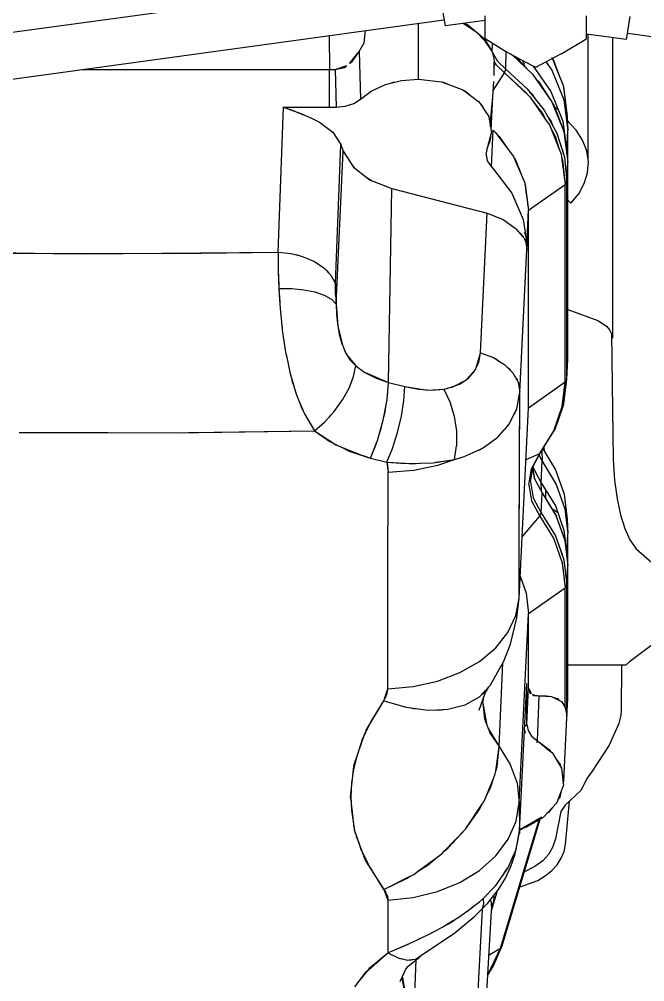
# Model space of a CAD drawing. Header units: millimetres. Extents: x 1084702 to 1166801, y 36632 to 124519.
# Drawn here: x 1102721.3 to 1102826.2, y 45052.3 to 45213.8 of the extents above; entities that cross this region are included whole.
import ezdxf

# ---------------------------------------------------------------- set-up
doc = ezdxf.new("R2010")
doc.units = ezdxf.units.MM
doc.header["$LTSCALE"] = 250
doc.layers.get('0').update_dxf_attribs({"color": 255})
doc.layers.add('%posline', color=240, linetype='Continuous')
doc.layers.add('%symbol', color=1, linetype='Continuous')
doc.styles.add('ROMANS', font='ROMANS.shx', dxfattribs={"height": 100})
doc.dimstyles.new('dott', dxfattribs={"dimscale": 100, "dimtxt": 150, "dimasz": 0.01, "dimexe": 0.5, "dimexo": 1, "dimgap": 1, "dimtad": 1, "dimdsep": 46, "dimtxsty": 'ROMANS', "dimcen": 1.5, "dimclrd": 1, "dimclre": 1, "dimclrt": 2, "dimazin": 2, "dimtfac": 1, "dimtmove": 2, "dimatfit": 3, "dimldrblk": 'DOT', "dimfxl": 1, "dimtvp": 100, "dimtolj": 1, "dimarcsym": 0})

# ---------------------------------------------------------------- blocks, each defined once
blk = doc.blocks.new('_Dot')
at = {"color": 0, "linetype": 'ByBlock', "lineweight": -2}
blk.add_line((-0.5, 0), (-1, 0), dxfattribs=at)
at = {"color": 0, "linetype": 'ByBlock', "const_width": 0.5}
blk.add_lwpolyline([(-0.25, 0, 1), (0.25, 0, 1)], format="xyb", close=True, dxfattribs=at)
blk = doc.blocks.new('GENERATOR-BORDE')
for p, q in [((-2042, 498.03), (-2040.93, 479.13)), ((-2053.86, 494.59), (-2053.56, 487.37)), ((-2053.86, 494.59), (-2053.56, 487.37)), ((-2043.29, 495.26), (-2042.44, 478.87)), ((-2043.29, 495.26), (-2042.44, 478.87)), ((-2063.85, 491.93), (-2061.94, 489.4)), ((-2056.26, 491.02), (-2055.38, 489.07)), ((-2055.93, 490.72), (-2055.65, 492.17)), ((-2055.88, 490.33), (-2055.52, 492.42)), ((-2063.1, 490.94), (-2061.67, 489.16)), ((-2055.93, 490.72), (-2055.85, 490.11)), ((-2041.54, 489.92), (-2039.42, 485.44)), ((-2041.5, 489.84), (-2041.33, 489.64)), ((-2041.37, 489.56), (-2040.91, 488.91)), ((-2041.35, 489.52), (-2041.1, 489.17)), ((-2041.33, 489.64), (-2041.13, 489.22)), ((-2061.94, 489.4), (-2058.3, 486.2)), ((-2061.59, 489.07), (-2061.24, 488.63)), ((-2061.24, 488.63), (-2058.3, 486.2)), ((-2055.38, 489.07), (-2054.88, 488.46)), ((-2055.03, 488.58), (-2054.88, 488.46)), ((-2054.88, 488.46), (-2053.03, 486.93)), ((-2041.1, 489.17), (-2040.21, 487.28)), ((-2041.1, 489.17), (-2040.89, 488.87)), ((-2040.91, 488.91), (-2040.64, 488.51)), ((-2040.91, 488.91), (-2039.42, 485.44)), ((-2040.64, 488.51), (-2039.13, 485)), ((-2058.31, 483.12), (-2058.3, 486.2)), ((-2058.3, 486.2), (-2056.61, 487.06)), ((-2058.3, 486.2), (-2054.92, 484.77)), ((-2058.3, 486.2), (-2054.66, 484.64)), ((-2056.61, 487.06), (-2056.44, 487.1)), ((-2056.44, 487.1), (-2055.89, 487.23)), ((-2056.44, 487.1), (-2056.29, 487.17)), ((-2056.29, 487.17), (-2055.88, 487.23)), ((-2056.21, 487.18), (-2056.21, 487.15)), ((-2055.88, 487.23), (-2055.05, 487.42)), ((-2055.05, 487.42), (-2054.74, 487.39)), ((-2054.74, 487.39), (-2054.48, 487.42)), ((-2054.74, 487.39), (-2054.19, 487.33)), ((-2054.48, 487.42), (-2054.19, 487.33)), ((-2054.19, 487.33), (-2053.7, 487.27)), ((-2053.7, 487.27), (-2053.32, 487.03)), ((-2053.32, 487.03), (-2052.89, 486.76)), ((-2053.32, 487.03), (-2053.03, 486.93)), ((-2053.03, 486.93), (-2052.89, 486.76)), ((-2052.89, 486.76), (-2052.65, 486.61)), ((-2041.35, 486.54), (-2039.42, 485.44)), ((-2041.35, 486.54), (-2039.42, 485.44)), ((-2055.99, 485.22), (-2055.97, 485.2)), ((-2055.67, 485.08), (-2055.67, 485.07)), ((-2054.92, 484.77), (-2054.44, 484.54)), ((-2039.42, 485.44), (-2039.13, 485)), ((-2039.42, 485.44), (-2039.13, 485)), ((-2039.42, 485.44), (-2032.93, 463.87)), ((-2039.42, 485.44), (-2032.93, 463.87)), ((-2039.13, 485), (-2032.75, 463.76)), ((-2039.13, 485), (-2032.75, 463.76)), ((-2058.32, 482.45), (-2058.31, 483.12)), ((-2054.45, 484.55), (-2054.05, 484.38)), ((-2054.05, 484.38), (-2053.14, 483.93)), ((-2053.15, 483.93), (-2051.48, 483.14)), ((-2052.91, 483.81), (-2050.83, 482.78)), ((-2051.48, 483.14), (-2050.64, 482.68)), ((-2058.33, 477.36), (-2058.31, 482.46)), ((-2050.66, 482.7), (-2049.98, 482.36)), ((-2049.98, 482.36), (-2049.23, 481.91)), ((-2049.23, 481.91), (-2048.15, 481.31)), ((-2049.12, 481.84), (-2047.28, 480.74)), ((-2048.71, 481.62), (-2048.63, 481.55)), ((-2048.55, 481.53), (-2048.45, 481.44)), ((-2048.15, 481.31), (-2047.05, 480.59)), ((-2047.07, 480.61), (-2046.23, 480.11)), ((-2046.23, 480.11), (-2045.73, 479.73)), ((-2045.74, 479.73), (-2045.06, 479.28)), ((-2045.64, 479.66), (-2043.92, 478.36)), ((-2045.2, 479.33), (-2045.16, 479.35)), ((-2045.2, 479.33), (-2045.16, 479.35)), ((-2045.06, 479.28), (-2043.74, 478.22)), ((-2043.76, 478.24), (-2042.94, 477.62)), ((-2042.49, 478.93), (-2042.26, 478.14)), ((-2042.49, 478.93), (-2042.26, 478.14)), ((-2042.35, 477.09), (-2042.26, 478.14)), ((-2042.35, 477.09), (-2042.26, 478.14)), ((-2041, 477.69), (-2040.93, 479.13)), ((-2040.95, 477.88), (-2040.85, 478.7)), ((-2040.93, 479.13), (-2040.92, 479.04)), ((-2040.93, 479.13), (-2040.92, 479.04)), ((-2040.93, 479.13), (-2040.85, 478.7)), ((-2040.93, 479.08), (-2040.91, 479.01)), ((-2040.93, 479.06), (-2040.9, 478.95)), ((-2040.92, 479.04), (-2040.9, 478.96)), ((-2040.92, 479.04), (-2040.81, 478.49)), ((-2040.92, 479.04), (-2040.9, 478.96)), ((-2040.9, 478.96), (-2040.72, 478.29)), ((-2040.85, 478.67), (-2040.85, 478.67)), ((-2040.83, 478.72), (-2040, 475.95)), ((-2040.83, 478.72), (-2040, 475.95)), ((-2040.72, 478.29), (-2040.5, 477.14)), ((-2059, 475.56), (-2058.33, 477.36)), ((-2058.63, 476.13), (-2058.4, 476.73)), ((-2058.4, 476.73), (-2058.33, 477.36)), ((-2058.33, 477.36), (-2054.07, 476.93)), ((-2058.33, 477.36), (-2054.07, 476.93)), ((-2054.07, 476.93), (-2050, 475.93)), ((-2054.07, 476.93), (-2050, 475.93)), ((-2042.94, 477.62), (-2042.35, 477.09)), ((-2042.35, 477.09), (-2040.27, 474.94)), ((-2042.35, 477.09), (-2040.29, 474.97)), ((-2041.11, 477.42), (-2041, 477.69)), ((-2041, 477.74), (-2040.95, 477.88)), ((-2040.5, 477.14), (-2040.46, 476.62)), ((-2061.94, 470.95), (-2059, 475.56)), ((-2059, 475.56), (-2058.63, 476.13)), ((-2059, 475.56), (-2054.46, 473.28)), ((-2059, 475.56), (-2055.19, 473.75)), ((-2050, 475.93), (-2046.25, 474.39)), ((-2050, 475.93), (-2046.25, 474.39)), ((-2040.29, 474.97), (-2040.26, 474.93)), ((-2040.26, 474.93), (-2040.21, 474.88)), ((-2040.21, 474.88), (-2038.98, 473.12)), ((-2059.73, 474.42), (-2059.72, 474.42)), ((-2055.66, 473.97), (-2055.65, 473.88)), ((-2055.19, 473.75), (-2054.46, 473.28)), ((-2055.11, 473.7), (-2055.1, 473.6)), ((-2054.46, 473.28), (-2053.95, 473.03)), ((-2046.25, 474.39), (-2042.95, 472.36)), ((-2046.25, 474.39), (-2042.95, 472.36)), ((-2053.95, 473.03), (-2053.17, 472.45)), ((-2053.17, 472.45), (-2050.06, 470.16)), ((-2053.17, 472.45), (-2051.55, 471.41)), ((-2042.95, 472.36), (-2040.22, 469.91)), ((-2042.95, 472.36), (-2040.22, 469.91)), ((-2039.04, 473.2), (-2038.18, 471.99)), ((-2038.8, 472.86), (-2038.17, 471.96)), ((-2038.18, 471.99), (-2038.17, 471.95)), ((-2038.17, 471.96), (-2038.14, 471.92)), ((-2038.14, 471.92), (-2037.23, 469.81)), ((-2062.37, 469.93), (-2062.07, 470.74)), ((-2062.07, 470.74), (-2061.97, 470.9)), ((-2051.55, 471.41), (-2050.06, 470.16)), ((-2050.06, 470.16), (-2049.28, 469.58)), ((-2063.83, 465.88), (-2062.44, 469.74)), ((-2049.28, 469.58), (-2048.88, 469.16)), ((-2048.88, 469.16), (-2045.29, 465.44)), ((-2048.88, 469.16), (-2048.21, 468.6)), ((-2048.21, 468.6), (-2045.29, 465.44)), ((-2040.22, 469.91), (-2038.15, 467.13)), ((-2040.22, 469.91), (-2038.15, 467.13)), ((-2037.27, 469.9), (-2036.82, 468.87)), ((-2037.16, 469.65), (-2036.82, 468.86)), ((-2036.82, 468.87), (-2036.82, 468.85)), ((-2036.82, 468.86), (-2036.81, 468.84)), ((-2036.81, 468.84), (-2036.26, 465.74)), ((-2063.61, 466.83), (-2063.5, 466.8)), ((-2063.6, 466.85), (-2063.49, 466.82)), ((-2047.19, 467.5), (-2047.19, 467.41)), ((-2038.15, 467.13), (-2036.82, 464.12)), ((-2038.15, 467.13), (-2036.82, 464.12)), ((-2036.47, 467.19), (-2036.26, 465.74)), ((-2028.53, 468.04), (-2027.85, 460.74)), ((-2064.54, 460.52), (-2063.99, 465.24)), ((-2063.98, 465.28), (-2063.95, 465.56)), ((-2063.95, 465.56), (-2063.84, 465.86)), ((-2045.29, 465.44), (-2042.54, 461.32)), ((-2045.29, 465.44), (-2042.9, 462.03)), ((-2036.33, 466.21), (-2036.18, 466.15)), ((-2036.27, 460.98), (-2036.26, 465.74)), ((-2036.27, 460.98), (-2036.26, 465.74)), ((-2036.26, 465.74), (-2035.01, 440.99)), ((-2036.26, 465.74), (-2035.01, 440.99)), ((-2036.18, 466.15), (-2036.18, 464.2)), ((-2036.18, 465.63), (-2036.11, 465.56)), ((-2036.18, 465.63), (-2036.11, 465.56)), ((-2036.18, 465.57), (-2035.27, 464.99)), ((-2036.18, 465.5), (-2035.27, 464.99)), ((-2036.11, 465.56), (-2035.19, 465.04)), ((-2036.11, 465.56), (-2035.19, 465.04)), ((-2036.82, 464.12), (-2036.27, 460.98)), ((-2036.82, 464.12), (-2036.27, 460.98)), ((-2035.27, 464.99), (-2035.1, 465.1)), ((-2035.27, 464.99), (-2032.47, 463.39)), ((-2035.27, 464.99), (-2032.6, 463.48)), ((-2035.1, 465.1), (-2032.21, 463.45)), ((-2034.06, 464.51), (-2033.98, 464.47)), ((-2033.98, 464.47), (-2033.91, 464.42)), ((-2064.32, 462.89), (-2064.26, 462.89)), ((-2064.32, 462.89), (-2064.26, 462.89)), ((-2043.49, 462.88), (-2043.48, 462.74)), ((-2042.9, 462.03), (-2042.54, 461.32)), ((-2032.21, 463.45), (-2030.03, 461.08)), ((-2031.6, 462.79), (-2031.22, 462.52)), ((-2031.22, 462.52), (-2030.73, 461.85)), ((-2064.59, 460.13), (-2064.55, 460.47)), ((-2042.54, 461.32), (-2042.23, 460.86)), ((-2042.23, 460.86), (-2041.91, 460.07)), ((-2036.65, 457.73), (-2036.27, 460.98)), ((-2036.65, 457.73), (-2036.27, 460.98)), ((-2036.27, 460.98), (-2034.71, 429.28)), ((-2036.27, 460.98), (-2034.71, 429.28)), ((-2030.03, 461.08), (-2029.89, 460.88)), ((-2029.89, 460.88), (-2029.74, 460.47)), ((-2029.74, 460.47), (-2029.44, 460.06)), ((-2029.74, 460.47), (-2029.21, 459.01)), ((-2064.59, 460.13), (-2064.58, 460.09)), ((-2064.58, 460.09), (-2064, 454.95)), ((-2041.91, 460.07), (-2040.62, 456.94)), ((-2041.91, 460.07), (-2041.12, 458.5)), ((-2029.44, 460.06), (-2029.21, 459.01)), ((-2029.21, 459.01), (-2028.88, 458.1)), ((-2041.12, 458.5), (-2040.62, 456.94)), ((-2037.78, 454.58), (-2036.65, 457.73)), ((-2037.78, 454.58), (-2036.65, 457.73)), ((-2029.08, 456.21), (-2028.92, 457.73)), ((-2029.08, 456.21), (-2028.83, 457.33)), ((-2028.92, 457.73), (-2028.88, 458.1)), ((-2028.92, 457.73), (-2028.83, 457.33)), ((-2028.83, 457.33), (-2028.3, 446.75)), ((-2040.62, 456.94), (-2040.3, 456.15)), ((-2040.3, 456.15), (-2040.23, 455.69)), ((-2040.23, 455.69), (-2039.63, 451.59)), ((-2040.23, 455.69), (-2040.01, 454.98)), ((-2029.19, 455.24), (-2029.08, 456.21)), ((-2063.99, 454.95), (-2063.96, 454.62)), ((-2063.96, 454.62), (-2062.17, 449.41)), ((-2040.01, 454.98), (-2039.63, 451.59)), ((-2039.63, 451.59), (-2037.78, 454.58)), ((-2039.63, 451.59), (-2037.78, 454.58)), ((-2030.23, 453.51), (-2029.37, 454.94)), ((-2030.23, 453.51), (-2029.44, 454.61)), ((-2029.44, 454.61), (-2029.37, 454.94)), ((-2029.37, 454.94), (-2029.19, 455.24)), ((-2033.24, 450.6), (-2031.03, 452.4)), ((-2031.2, 452.16), (-2031.03, 452.4)), ((-2031.03, 452.4), (-2030.78, 452.6)), ((-2030.78, 452.6), (-2030.23, 453.51)), ((-2041.47, 448.54), (-2039.63, 451.59)), ((-2041.15, 449.37), (-2039.63, 451.59)), ((-2039.63, 451.59), (-2039.02, 437.53)), ((-2039.63, 451.59), (-2039.02, 437.53)), ((-2033.34, 450.93), (-2033.24, 450.6)), ((-2033.24, 450.6), (-2031.2, 452.16)), ((-2032.5, 451.17), (-2032.47, 451.23)), ((-2062.31, 449.72), (-2062.28, 449.72)), ((-2062.14, 449.32), (-2062.08, 449.15)), ((-2062.08, 449.15), (-2062.02, 449.04)), ((-2042.09, 446.92), (-2041.15, 449.37)), ((-2035.4, 448.77), (-2035.28, 449.36)), ((-2034.8, 448.92), (-2034.2, 449.84)), ((-2034.8, 448.92), (-2034.2, 449.84)), ((-2034.58, 449.26), (-2034.57, 449.26)), ((-2034.2, 449.84), (-2033.24, 450.6)), ((-2033.24, 450.6), (-2032.92, 443.1)), ((-2033.24, 450.6), (-2032.92, 443.1)), ((-2061.98, 448.97), (-2059.01, 443.89)), ((-2042.4, 444.31), (-2041.77, 447.74)), ((-2041.9, 447.42), (-2041.83, 447.41)), ((-2041.9, 447.42), (-2041.84, 447.41)), ((-2041.9, 447.42), (-2041.83, 447.42)), ((-2041.46, 448.57), (-2041.46, 448.56)), ((-2041.46, 448.57), (-2041.46, 448.56)), ((-2035.37, 448.16), (-2035.01, 447.91)), ((-2035.37, 448.16), (-2035.01, 447.91)), ((-2035.01, 447.91), (-2034.8, 448.92)), ((-2035.01, 447.91), (-2034.8, 448.92)), ((-2035.01, 447.91), (-2035.01, 440.99)), ((-2035.01, 447.91), (-2035.01, 440.99)), ((-2035.01, 447.91), (-2034.71, 441.72)), ((-2035.01, 447.91), (-2034.71, 441.72)), ((-2034.78, 448.95), (-2034.78, 448.95)), ((-2042.4, 444.31), (-2042.09, 446.92)), ((-2042.01, 447.14), (-2041.89, 447.12)), ((-2028.59, 445.05), (-2028.29, 446.44)), ((-2028.3, 446.75), (-2028.29, 446.44)), ((-2028.3, 446.75), (-2028.29, 446.44)), ((-2028.3, 446.75), (-2028.14, 443.42)), ((-2028.3, 446.73), (-2028.29, 446.68)), ((-2028.29, 446.68), (-2028.13, 443.42)), ((-2028.29, 446.68), (-2028.13, 443.53)), ((-2028.29, 446.44), (-2028.13, 443.16)), ((-2028.29, 446.44), (-2028.29, 446.44)), ((-2028.29, 446.44), (-2028.13, 443.16)), ((-2028.29, 446.44), (-2028.29, 424.47)), ((-2028.29, 446.44), (-2028.29, 424.47)), ((-2059.01, 443.89), (-2055.22, 444.98)), ((-2055.22, 444.98), (-2053.2, 445.25)), ((-2054.49, 445.07), (-2053.98, 445.21)), ((-2053.98, 445.21), (-2053.2, 445.25)), ((-2053.2, 445.25), (-2051.59, 445.46)), ((-2051.59, 445.46), (-2050.11, 445.4)), ((-2050.11, 445.4), (-2049.33, 445.44)), ((-2050.11, 445.4), (-2048.26, 445.32)), ((-2050.1, 445.4), (-2050.1, 445.4)), ((-2049.33, 445.44), (-2048.93, 445.35)), ((-2048.26, 445.32), (-2045.35, 444.57)), ((-2045.35, 444.57), (-2042.96, 443.23)), ((-2042.99, 445.48), (-2041.99, 442.61)), ((-2042.4, 444.31), (-2042.23, 443.32)), ((-2042.4, 444.31), (-2042.4, 444.31)), ((-2042.4, 444.3), (-2042.32, 443.56)), ((-2042.29, 445.26), (-2042.23, 445.25)), ((-2029.21, 444.04), (-2028.97, 444.36)), ((-2028.97, 444.36), (-2028.59, 445.05)), ((-2028.59, 445.05), (-2028.58, 445.07)), ((-2028.59, 445.05), (-2028.59, 424.95)), ((-2028.59, 445.05), (-2028.59, 424.95)), ((-2059.01, 443.89), (-2058.34, 441.92)), ((-2059.01, 443.89), (-2058.64, 443.26)), ((-2058.64, 443.26), (-2058.42, 442.6)), ((-2058.42, 442.6), (-2058.34, 441.92)), ((-2042.96, 443.23), (-2041.17, 441.35)), ((-2042.6, 442.85), (-2042.29, 442.66)), ((-2042.42, 442.74), (-2042.37, 442.61)), ((-2042.42, 442.74), (-2042.36, 442.6)), ((-2042.34, 442.69), (-2042.31, 442.54)), ((-2042.32, 442.6), (-2042.32, 442.55)), ((-2042.29, 442.66), (-2041.97, 442.18)), ((-2041.99, 442.61), (-2041.36, 441.54)), ((-2035.09, 442.65), (-2035.07, 442.44)), ((-2034.71, 441.72), (-2034.31, 442.71)), ((-2034.5, 442.55), (-2034.32, 442.68)), ((-2034.11, 442.86), (-2032.92, 443.1)), ((-2034.08, 442.87), (-2033.88, 443.02)), ((-2033.88, 443.02), (-2032.92, 443.1)), ((-2032.92, 443.1), (-2030.86, 443.16)), ((-2032.92, 443.1), (-2031.71, 443.05)), ((-2031.71, 443.05), (-2031.33, 443.15)), ((-2030.86, 443.16), (-2029.21, 444.04)), ((-2030.46, 443.37), (-2029.88, 443.53)), ((-2029.98, 443.64), (-2029.94, 443.51)), ((-2029.98, 443.64), (-2029.94, 443.51)), ((-2029.88, 443.53), (-2029.63, 443.82)), ((-2028.16, 443.71), (-2028.14, 443.58)), ((-2028.16, 443.71), (-2028.14, 443.58)), ((-2028.16, 443.62), (-2028.14, 443.56)), ((-2028.14, 443.42), (-2028.13, 443.16)), ((-2028.13, 443.53), (-2028.13, 443.42)), ((-2028.13, 443.16), (-2028.13, 421.21)), ((-2028.13, 443.16), (-2028.13, 421.21)), ((-2058.38, 442.03), (-2058.35, 442.04)), ((-2058.34, 441.92), (-2058.33, 434.99)), ((-2058.34, 441.92), (-2054.09, 441.53)), ((-2058.34, 441.92), (-2054.09, 441.53)), ((-2054.09, 441.53), (-2050.01, 440.6)), ((-2054.09, 441.53), (-2050.01, 440.6)), ((-2035.07, 442.44), (-2035.01, 440.99)), ((-2034.71, 441.72), (-2034.5, 442.55)), ((-2034.71, 441.72), (-2034.71, 429.28)), ((-2034.71, 441.72), (-2034.71, 429.28)), ((-2050.01, 440.6), (-2046.26, 439.17)), ((-2050.01, 440.6), (-2046.26, 439.17)), ((-2046.26, 439.17), (-2042.96, 437.29)), ((-2046.26, 439.17), (-2042.96, 437.29)), ((-2028.13, 437.88), (-2018.35, 437.88)), ((-2042.96, 437.29), (-2040.23, 435.01)), ((-2042.96, 437.29), (-2040.23, 435.01)), ((-2058.33, 434.99), (-2058.32, 432.07)), ((-2040.23, 435.01), (-2038.17, 432.43)), ((-2040.23, 435.01), (-2038.17, 432.43)), ((-2058.32, 432.08), (-2058.31, 427.99)), ((-2038.17, 432.43), (-2036.84, 429.62)), ((-2038.17, 432.43), (-2036.84, 429.62)), ((-2036.67, 429.99), (-2036.29, 426.7)), ((-2036.67, 429.99), (-2036.29, 426.7)), ((-2058.32, 429.23), (-2058.31, 426.83)), ((-2036.84, 429.62), (-2036.29, 426.7)), ((-2036.84, 429.62), (-2036.29, 426.7)), ((-2035.11, 425.82), (-2034.71, 429.28)), ((-2035.11, 425.82), (-2034.71, 429.28)), ((-2034.71, 429.28), (-2028.59, 424.95)), ((-2034.71, 429.28), (-2028.59, 424.95)), ((-2058.31, 427.99), (-2058.3, 423.47)), ((-2036.29, 426.7), (-2034.71, 394.72)), ((-2036.29, 426.7), (-2036.27, 417.31)), ((-2036.29, 426.7), (-2034.71, 394.72)), ((-2036.29, 426.7), (-2036.28, 419.99)), ((-2036.1, 423), (-2035.11, 425.82)), ((-2036.1, 423), (-2035.11, 425.82)), ((-2029.07, 420.79), (-2028.59, 424.95)), ((-2029.07, 420.78), (-2028.59, 424.95)), ((-2028.59, 424.95), (-2028.29, 424.47)), ((-2028.59, 424.95), (-2028.29, 424.47)), ((-2058.3, 423.48), (-2058.29, 417.91)), ((-2028.78, 420.29), (-2028.29, 424.47)), ((-2028.78, 420.28), (-2028.29, 424.47)), ((-2028.29, 424.47), (-2028.13, 421.21)), ((-2028.29, 424.47), (-2028.13, 421.21)), ((-2036.28, 419.99), (-2036.23, 403.48)), ((-2030.5, 416.74), (-2029.07, 420.78)), ((-2030.5, 416.74), (-2029.07, 420.78)), ((-2030.22, 416.2), (-2028.78, 420.28)), ((-2029.07, 420.79), (-2029.07, 420.79)), ((-2028.78, 420.28), (-2028.78, 420.29)), ((-2028.62, 417), (-2028.13, 421.21)), ((-2028.18, 420.85), (-2028.13, 421.21)), ((-2028.13, 421.21), (-2028.13, 415.91)), ((-2028.13, 421.21), (-2028.13, 415.91)), ((-2030.21, 416.23), (-2029.11, 419.34)), ((-2028.79, 415.26), (-2028.31, 419.45)), ((-2028.31, 419.7), (-2028.31, 419.45)), ((-2028.31, 419.45), (-2028.13, 415.91)), ((-2028.31, 419.45), (-2028.13, 415.91)), ((-2058.29, 417.91), (-2058.26, 411.09)), ((-2036.27, 417.31), (-2036.19, 392.14)), ((-2032.84, 412.91), (-2030.5, 416.74)), ((-2032.84, 412.91), (-2030.5, 416.74)), ((-2030.5, 416.74), (-2030.5, 416.74)), ((-2030.07, 412.91), (-2028.62, 417)), ((-2029.68, 414.01), (-2028.63, 416.96)), ((-2028.63, 416.96), (-2028.63, 416.98)), ((-2035.78, 416.37), (-2032.84, 412.91)), ((-2035.78, 416.37), (-2032.84, 412.91)), ((-2032.58, 412.34), (-2030.22, 416.2)), ((-2030.23, 411.18), (-2028.79, 415.26)), ((-2030.21, 416.21), (-2030.21, 416.23)), ((-2028.62, 411.7), (-2028.13, 415.91)), ((-2028.62, 411.7), (-2028.13, 415.91)), ((-2028.26, 413.44), (-2028.13, 415.91)), ((-2028.26, 413.44), (-2028.13, 415.91)), ((-2034.22, 410.37), (-2032.84, 412.91)), ((-2034.22, 410.37), (-2032.84, 412.91)), ((-2033.93, 409.84), (-2032.58, 412.34)), ((-2033.93, 409.84), (-2032.58, 412.34)), ((-2032.84, 412.91), (-2032.58, 412.34)), ((-2032.84, 412.91), (-2032.58, 412.34)), ((-2032.58, 412.34), (-2032.44, 409.03)), ((-2032.58, 412.34), (-2032.44, 409.03)), ((-2032.44, 409.03), (-2030.07, 412.91)), ((-2032.44, 409.03), (-2030.08, 412.89)), ((-2030.87, 411.59), (-2029.83, 412.33)), ((-2030.87, 411.59), (-2029.83, 412.33)), ((-2030.08, 412.89), (-2030.07, 412.9)), ((-2028.74, 409.25), (-2028.26, 413.44)), ((-2028.74, 409.25), (-2028.26, 413.44)), ((-2058.26, 411.1), (-2058.24, 405.54)), ((-2034.69, 407.67), (-2034.22, 410.37)), ((-2034.69, 407.67), (-2034.22, 410.37)), ((-2032.59, 407.32), (-2030.23, 411.18)), ((-2030.07, 407.6), (-2028.62, 411.7)), ((-2030.07, 407.6), (-2028.62, 411.7)), ((-2034.39, 407.19), (-2033.93, 409.84)), ((-2034.39, 407.19), (-2033.93, 409.84)), ((-2033.78, 406.56), (-2032.44, 409.03)), ((-2032.67, 407.17), (-2032.59, 408.74)), ((-2032.67, 407.17), (-2032.59, 408.74)), ((-2031.84, 410.01), (-2031.83, 408.56)), ((-2031.84, 410.01), (-2031.83, 408.56)), ((-2030.18, 405.16), (-2028.74, 409.25)), ((-2030.18, 405.16), (-2028.74, 409.25)), ((-2034.69, 407.67), (-2034.22, 404.97)), ((-2034.69, 407.67), (-2034.22, 404.97)), ((-2034.39, 407.19), (-2033.93, 404.54)), ((-2034.39, 407.19), (-2033.93, 404.54)), ((-2033.95, 404.82), (-2032.59, 407.32)), ((-2032.59, 407.32), (-2032.44, 403.72)), ((-2032.59, 407.32), (-2032.44, 403.72)), ((-2032.44, 403.72), (-2030.07, 407.6)), ((-2032.44, 403.72), (-2030.07, 407.6)), ((-2058.48, 403.89), (-2058.24, 405.54)), ((-2058.35, 404.42), (-2058.24, 405.54)), ((-2058.24, 405.54), (-2053.98, 405.19)), ((-2058.24, 405.54), (-2053.98, 405.19)), ((-2034.03, 405.1), (-2033.72, 406.66)), ((-2034.03, 405.1), (-2033.78, 406.56)), ((-2061.23, 403.18), (-2058.48, 403.89)), ((-2061.23, 403.18), (-2058.48, 403.89)), ((-2058.48, 403.89), (-2058.35, 404.42)), ((-2058.48, 403.89), (-2055.38, 404.04)), ((-2058.48, 403.89), (-2056.11, 404.02)), ((-2058.48, 403.89), (-2057.54, 401.56)), ((-2058.48, 403.89), (-2057.54, 401.56)), ((-2056.11, 404.02), (-2054.79, 404.06)), ((-2054.82, 404.07), (-2054.54, 404.09)), ((-2054.54, 404.09), (-2054.4, 404.08)), ((-2054.42, 404.07), (-2054.08, 404.08)), ((-2054.22, 404.07), (-2053.65, 404.06)), ((-2054.08, 404.08), (-2052.84, 404.02)), ((-2053.98, 405.19), (-2049.91, 404.34)), ((-2053.98, 405.19), (-2049.91, 404.34)), ((-2052.91, 404.03), (-2050.72, 403.96)), ((-2050.72, 403.96), (-2050.32, 403.9)), ((-2050.33, 403.89), (-2049.94, 403.87)), ((-2050.21, 403.89), (-2047.14, 403.42)), ((-2049.94, 403.87), (-2047.14, 403.42)), ((-2049.91, 404.34), (-2047.14, 403.42)), ((-2049.91, 404.34), (-2047.14, 403.42)), ((-2034.22, 404.97), (-2032.84, 402.42)), ((-2034.22, 404.97), (-2032.84, 402.42)), ((-2033.96, 404.72), (-2033.95, 404.82)), ((-2033.93, 404.54), (-2032.58, 402.05)), ((-2033.93, 404.54), (-2032.58, 402.05)), ((-2032.33, 401.64), (-2030.18, 405.16)), ((-2032.33, 401.64), (-2030.18, 405.16)), ((-2067.01, 400.96), (-2062.01, 402.96)), ((-2064.78, 402), (-2062.6, 402.73)), ((-2062.47, 402.77), (-2061.23, 403.18)), ((-2062.01, 402.96), (-2061.23, 403.18)), ((-2061.23, 403.18), (-2060.07, 400.21)), ((-2061.23, 403.18), (-2060.29, 400.85)), ((-2047.14, 403.42), (-2046.8, 401.14)), ((-2047.14, 403.42), (-2046.8, 401.14)), ((-2047.14, 403.42), (-2046.04, 403.09)), ((-2047.14, 403.42), (-2046.16, 403.14)), ((-2046.16, 403.14), (-2046, 403.07)), ((-2046, 403.07), (-2045.5, 402.92)), ((-2045.5, 402.92), (-2044.03, 402.25)), ((-2044.04, 402.25), (-2042.86, 401.76)), ((-2043.92, 402.2), (-2042.69, 401.64)), ((-2036.23, 403.48), (-2036.19, 392.14)), ((-2035.14, 403.4), (-2032.84, 402.42)), ((-2035.14, 403.4), (-2032.84, 402.42)), ((-2032.96, 402.75), (-2032.44, 403.72)), ((-2032.96, 402.75), (-2032.44, 403.72)), ((-2032.84, 402.42), (-2032.58, 402.05)), ((-2032.84, 402.42), (-2032.58, 402.05)), ((-2032.84, 402.42), (-2030.5, 398.59)), ((-2032.75, 402.28), (-2030.5, 398.59)), ((-2032.52, 401.94), (-2032.44, 403.72)), ((-2032.52, 401.94), (-2032.44, 403.72)), ((-2070.61, 398.6), (-2067.43, 400.69)), ((-2068.03, 400.39), (-2066.35, 401.22)), ((-2067.42, 400.69), (-2067.01, 400.96)), ((-2066.31, 401.24), (-2064.78, 402)), ((-2060.29, 400.85), (-2060.17, 400.47)), ((-2057.54, 401.56), (-2056.71, 398.9)), ((-2057.54, 401.56), (-2056.71, 398.9)), ((-2046.82, 398.66), (-2046.8, 401.14)), ((-2046.82, 398.66), (-2046.8, 401.14)), ((-2042.86, 401.76), (-2042.67, 401.63)), ((-2042.67, 401.63), (-2042.43, 401.53)), ((-2042.43, 401.53), (-2041.12, 400.58)), ((-2041.14, 400.59), (-2040.13, 399.9)), ((-2036.22, 401.33), (-2036.22, 401.32)), ((-2036.22, 401.33), (-2036.22, 401.32)), ((-2032.58, 402.05), (-2030.22, 398.19)), ((-2032.58, 402.05), (-2030.22, 398.18)), ((-2032.15, 401.34), (-2032.11, 402)), ((-2032.15, 401.34), (-2032.11, 402)), ((-2070.61, 398.6), (-2068.03, 400.39)), ((-2060.07, 400.21), (-2059.1, 396.82)), ((-2059.87, 399.53), (-2059.45, 398.2)), ((-2041.05, 400.52), (-2040.03, 399.79)), ((-2040.13, 399.9), (-2040.02, 399.78)), ((-2040.03, 399.79), (-2039.88, 399.68)), ((-2039.88, 399.68), (-2038.8, 398.44)), ((-2120.14, 398.87), (-2118.14, 398.9)), ((-2120.12, 398.87), (-2105.37, 398.9)), ((-2118.14, 398.9), (-2105.2, 398.9)), ((-2105.21, 398.9), (-2093.64, 398.93)), ((-2093.64, 398.93), (-2091.66, 398.9)), ((-2091.66, 398.9), (-2090.08, 398.9)), ((-2091.62, 398.9), (-2070.61, 398.6)), ((-2090.08, 398.9), (-2070.61, 398.6)), ((-2072.29, 395.78), (-2070.61, 398.6)), ((-2070.61, 398.6), (-2068.9, 397.11)), ((-2070.61, 398.6), (-2070.6, 398.59)), ((-2059.45, 398.2), (-2059.25, 397.36)), ((-2056.71, 398.9), (-2056.05, 396.14)), ((-2056.71, 398.9), (-2056.05, 396.14)), ((-2047.21, 396.13), (-2046.82, 398.66)), ((-2047.21, 396.13), (-2046.82, 398.66)), ((-2038.81, 398.45), (-2038.07, 397.63)), ((-2038.78, 398.41), (-2038.02, 397.54)), ((-2038.07, 397.63), (-2038.02, 397.53)), ((-2038.02, 397.53), (-2037.95, 397.45)), ((-2037.95, 397.45), (-2037.16, 395.83)), ((-2030.5, 398.59), (-2030.5, 398.59)), ((-2030.5, 398.59), (-2030.49, 398.59)), ((-2030.49, 398.59), (-2029.07, 394.55)), ((-2030.49, 398.59), (-2029.07, 394.54)), ((-2030.22, 398.19), (-2030.22, 398.19)), ((-2030.22, 398.18), (-2028.78, 394.1)), ((-2072.56, 395.13), (-2072.29, 395.78)), ((-2068.9, 397.11), (-2067.31, 395.35)), ((-2068.37, 396.52), (-2068.08, 396.26)), ((-2068.08, 396.26), (-2067.84, 395.93)), ((-2059.1, 396.82), (-2058.45, 393.43)), ((-2058.99, 396.27), (-2058.79, 395.44)), ((-2056.05, 396.14), (-2055.62, 393.49)), ((-2056.05, 396.14), (-2055.62, 393.49)), ((-2047.94, 393.73), (-2047.21, 396.13)), ((-2047.94, 393.73), (-2047.21, 396.13)), ((-2037.16, 395.84), (-2036.74, 395)), ((-2037.14, 395.79), (-2036.73, 394.95)), ((-2029.89, 397.24), (-2028.79, 394.13)), ((-2073.05, 393.96), (-2072.59, 395.06)), ((-2073.05, 393.95), (-2072.78, 394.72)), ((-2072.78, 394.72), (-2072.55, 395.14)), ((-2067.31, 395.35), (-2065.92, 393.41)), ((-2058.79, 395.44), (-2058.58, 394.11)), ((-2036.75, 395), (-2036.73, 394.97)), ((-2036.74, 395), (-2036.73, 394.95)), ((-2036.73, 394.95), (-2036.7, 394.9)), ((-2036.7, 394.9), (-2036.19, 392.14)), ((-2036.2, 394.11), (-2036.19, 394.1)), ((-2034.71, 394.72), (-2034.71, 361.6)), ((-2034.71, 394.72), (-2028.59, 390.39)), ((-2034.71, 394.72), (-2028.59, 390.39)), ((-2034.71, 394.72), (-2034.71, 361.6)), ((-2029.07, 394.55), (-2029.07, 394.54)), ((-2029.07, 394.54), (-2028.59, 390.39)), ((-2029.07, 394.54), (-2028.59, 390.39)), ((-2029.07, 394.54), (-2029.07, 394.54)), ((-2028.79, 394.13), (-2028.78, 394.12)), ((-2028.78, 394.1), (-2028.29, 389.91)), ((-2074.06, 391.17), (-2073.64, 392.56)), ((-2073.64, 392.56), (-2073.05, 393.95)), ((-2065.93, 393.42), (-2065.92, 393.41)), ((-2065.92, 393.41), (-2064.82, 391.42)), ((-2065.92, 393.41), (-2065.92, 393.4)), ((-2058.45, 393.43), (-2058.19, 390.48)), ((-2058.42, 393.17), (-2058.36, 392.79)), ((-2058.36, 392.79), (-2058.19, 390.48)), ((-2055.62, 393.49), (-2055.46, 391.17)), ((-2055.62, 393.49), (-2055.46, 391.17)), ((-2048.95, 391.6), (-2047.94, 393.73)), ((-2048.95, 391.6), (-2047.94, 393.73)), ((-2074.69, 389.05), (-2074.09, 391.07)), ((-2074.33, 390.39), (-2074.05, 391.18)), ((-2064.82, 391.42), (-2064.07, 389.48)), ((-2058.19, 390.48), (-2055.46, 391.17)), ((-2058.19, 390.48), (-2055.46, 391.17)), ((-2055.46, 391.17), (-2051.68, 391.76)), ((-2055.46, 391.17), (-2053.16, 391.63)), ((-2053.16, 391.63), (-2050.98, 391.77)), ((-2051.68, 391.76), (-2048.95, 391.6)), ((-2050.98, 391.77), (-2048.95, 391.6)), ((-2048.95, 391.6), (-2047.84, 391.33)), ((-2048.95, 391.6), (-2048.95, 391.6)), ((-2048.95, 391.6), (-2048.03, 391.4)), ((-2048.03, 391.4), (-2046.29, 390.75)), ((-2047.84, 391.33), (-2047.53, 391.26)), ((-2047.53, 391.26), (-2047.22, 391.1)), ((-2047.22, 391.1), (-2045.46, 390.21)), ((-2036.49, 390.46), (-2036.19, 392.14)), ((-2036.19, 392.14), (-2035.03, 368.1)), ((-2036.19, 392.14), (-2035.03, 368.1)), ((-2074.46, 389.81), (-2074.33, 390.39)), ((-2064.57, 390.77), (-2064.4, 390.43)), ((-2064.4, 390.43), (-2064.32, 390.12)), ((-2064.07, 389.48), (-2063.7, 387.7)), ((-2062.23, 388.76), (-2058.19, 390.48)), ((-2062.19, 388.79), (-2060.28, 389.78)), ((-2060.28, 389.78), (-2058.19, 390.48)), ((-2058.19, 390.48), (-2057.66, 357.96)), ((-2058.19, 390.48), (-2057.66, 357.96)), ((-2046.29, 390.75), (-2044.85, 389.8)), ((-2045.46, 390.21), (-2045.16, 390.05)), ((-2045.16, 390.05), (-2045.06, 389.94)), ((-2045.06, 389.94), (-2043.66, 388.37)), ((-2044.85, 389.8), (-2043.76, 388.58)), ((-2037.36, 388.87), (-2036.49, 390.46)), ((-2036.92, 389.67), (-2036.65, 390.05)), ((-2036.65, 390.05), (-2036.61, 390.23)), ((-2028.59, 390.39), (-2028.29, 389.91)), ((-2028.59, 390.39), (-2028.29, 389.91)), ((-2028.59, 390.39), (-2028.59, 357.27)), ((-2028.59, 390.39), (-2028.59, 357.27)), ((-2028.29, 389.91), (-2028.29, 356.79)), ((-2028.29, 389.91), (-2028.13, 386.65)), ((-2028.29, 389.91), (-2028.13, 386.65)), ((-2028.29, 389.91), (-2028.29, 356.79)), ((-2075.22, 386.53), (-2074.69, 389.05)), ((-2065.28, 385.72), (-2063.7, 387.7)), ((-2064.68, 386.67), (-2063.7, 387.7)), ((-2063.7, 387.7), (-2062.19, 388.79)), ((-2063.7, 387.7), (-2063.7, 387.7)), ((-2043.76, 388.58), (-2043.06, 387.13)), ((-2043.65, 388.37), (-2043.56, 388.26)), ((-2043.56, 388.26), (-2043.5, 388.05)), ((-2043.49, 388.04), (-2042.76, 385.5)), ((-2038.76, 387.46), (-2038.34, 387.89)), ((-2038.34, 387.89), (-2037.36, 388.87)), ((-2038.34, 387.89), (-2038, 388.14)), ((-2038, 388.14), (-2037.78, 388.45)), ((-2037.92, 388.3), (-2037.92, 388.25)), ((-2075.41, 385.66), (-2075.28, 386.26)), ((-2075.39, 385.8), (-2075.21, 386.54)), ((-2065.26, 385.73), (-2064.68, 386.67)), ((-2043.06, 387.13), (-2042.76, 385.5)), ((-2042.76, 385.5), (-2040.59, 386.31)), ((-2040.59, 386.31), (-2040.33, 386.48)), ((-2040.33, 386.48), (-2039.68, 386.89)), ((-2040.33, 386.48), (-2040.1, 386.57)), ((-2040.1, 386.57), (-2039.68, 386.89)), ((-2039.86, 386.77), (-2039.85, 386.76)), ((-2039.68, 386.89), (-2038.76, 387.46)), ((-2028.13, 386.65), (-2028.13, 353.54)), ((-2028.13, 386.65), (-2028.13, 353.54)), ((-2076.01, 381.72), (-2075.46, 385.39)), ((-2075.46, 385.39), (-2075.42, 385.62)), ((-2075.41, 385.62), (-2075.39, 385.8)), ((-2066.66, 381.27), (-2065.86, 384.44)), ((-2066.05, 383.96), (-2065.55, 385.2)), ((-2065.55, 385.19), (-2065.42, 385.48)), ((-2065.54, 385.21), (-2065.46, 385.41)), ((-2065.46, 385.41), (-2065.27, 385.72)), ((-2042.76, 385.5), (-2041.64, 362.09)), ((-2042.76, 385.5), (-2041.64, 362.09)), ((-2066.48, 382.37), (-2066.05, 383.96)), ((-2020.61, 383.06), (-2020.61, 332.57)), ((-2076.12, 380.57), (-2076.05, 381.27)), ((-2076.07, 381.13), (-2076.03, 381.39)), ((-2076.04, 381.38), (-2076.01, 381.72)), ((-2066.76, 380.7), (-2066.66, 381.28)), ((-2066.65, 381.32), (-2066.48, 382.37)), ((-2076.36, 378.14), (-2076.14, 380.34)), ((-2076.14, 380.34), (-2076.07, 381.13)), ((-2067, 377.33), (-2066.7, 381.01)), ((-2066.92, 379.01), (-2066.76, 380.7)), ((-2076.42, 377.22), (-2076.36, 378.14)), ((-2067, 377.33), (-2066.92, 379.01)), ((-2076.58, 374.74), (-2076.43, 377)), ((-2076.58, 374.74), (-2076.47, 376.6)), ((-2076.47, 376.6), (-2076.41, 377.23)), ((-2068.97, 375.84), (-2067.78, 376.53)), ((-2068.97, 375.84), (-2067.78, 376.53)), ((-2067.78, 376.53), (-2067, 377.33)), ((-2067.78, 376.53), (-2067, 377.33)), ((-2067.08, 375.73), (-2067, 377.33)), ((-2067.07, 373.89), (-2067, 377.33)), ((-2067, 377.33), (-2065.79, 351.69)), ((-2076.69, 371.91), (-2076.58, 374.74)), ((-2076.67, 372.38), (-2076.58, 374.74)), ((-2076.58, 374.74), (-2074.43, 374.73)), ((-2076.58, 374.74), (-2074.43, 374.73)), ((-2074.43, 374.73), (-2072.38, 374.92)), ((-2074.43, 374.73), (-2072.38, 374.92)), ((-2072.38, 374.92), (-2070.53, 375.29)), ((-2072.38, 374.92), (-2070.53, 375.29)), ((-2070.53, 375.29), (-2068.97, 375.84)), ((-2070.53, 375.29), (-2068.97, 375.84)), ((-2067.08, 375.73), (-2067.07, 373.89)), ((-2067.86, 372.49), (-2067.07, 373.89)), ((-2067.07, 373.89), (-2066.22, 350.57)), ((-2067.07, 373.89), (-2066.22, 350.57)), ((-2076.73, 368.65), (-2076.69, 371.91)), ((-2076.68, 372.21), (-2076.67, 372.38)), ((-2069.07, 371.24), (-2068.67, 371.66)), ((-2068.67, 371.66), (-2068.27, 372.07)), ((-2068.67, 371.66), (-2068.42, 371.84)), ((-2068.42, 371.84), (-2068.27, 372.07)), ((-2068.27, 372.07), (-2067.86, 372.49)), ((-2072.5, 369.38), (-2070.64, 370.18)), ((-2070.64, 370.18), (-2069.07, 371.24)), ((-2143.9, 368.38), (-2114.37, 368.82)), ((-2121.74, 368.8), (-2093.85, 368.87)), ((-2114.37, 368.82), (-2109.25, 368.9)), ((-2109.25, 368.9), (-2102.75, 368.85)), ((-2102.75, 368.85), (-2076.73, 368.65)), ((-2093.85, 368.87), (-2076.73, 368.65)), ((-2076.73, 368.65), (-2074.56, 368.86)), ((-2076.73, 368.65), (-2075.83, 344.27)), ((-2076.73, 368.65), (-2075.83, 344.27)), ((-2074.56, 368.86), (-2073.87, 369.03)), ((-2073.87, 369.03), (-2073.19, 369.2)), ((-2073.87, 369.03), (-2073.51, 369.08)), ((-2073.51, 369.08), (-2073.19, 369.2)), ((-2073.19, 369.2), (-2072.5, 369.38)), ((-2035.43, 366.37), (-2035.22, 366.77)), ((-2035.39, 366.42), (-2035.22, 366.77)), ((-2035.22, 366.77), (-2035.03, 368.1)), ((-2035.22, 366.77), (-2035.03, 368.1)), ((-2035.22, 366.77), (-2035.01, 367.68)), ((-2035.22, 366.77), (-2035.01, 367.66)), ((-2035.22, 366.77), (-2035.2, 366.57)), ((-2035.22, 366.77), (-2035.2, 366.57)), ((-2035.13, 366.38), (-2035.01, 367.66)), ((-2035.13, 366.38), (-2035.01, 367.66)), ((-2035.12, 367.2), (-2035.12, 367.19)), ((-2035.12, 367.2), (-2035.12, 367.19)), ((-2035.03, 368.1), (-2035.01, 367.68)), ((-2035.03, 368.1), (-2034.71, 361.6)), ((-2035.03, 368.1), (-2035.01, 367.68)), ((-2035.01, 367.68), (-2034.71, 361.6)), ((-2035.01, 367.64), (-2035.01, 367.68)), ((-2036.79, 364.75), (-2036.03, 365.55)), ((-2036.75, 364.8), (-2035.67, 366.04)), ((-2036.03, 365.55), (-2035.62, 366.11)), ((-2035.65, 363.12), (-2035.13, 366.38)), ((-2035.61, 366.11), (-2035.5, 366.23)), ((-2035.5, 366.23), (-2035.44, 366.35)), ((-2035.44, 366.35), (-2035.39, 366.42)), ((-2035.43, 365.25), (-2035.35, 365.44)), ((-2035.35, 365.44), (-2035.29, 365.71)), ((-2035.29, 365.7), (-2035.23, 365.89)), ((-2035.23, 365.89), (-2035.13, 366.38)), ((-2035.2, 366.57), (-2035.13, 366.38)), ((-2035.2, 366.57), (-2035.13, 366.38)), ((-2035.13, 366.38), (-2035.13, 366.38)), ((-2038.97, 363.12), (-2036.96, 364.58)), ((-2038.97, 363.12), (-2036.96, 364.58)), ((-2036.96, 364.58), (-2036.87, 364.66)), ((-2036.87, 364.66), (-2036.8, 364.74)), ((-2057.66, 357.96), (-2041.64, 362.09)), ((-2041.64, 362.09), (-2038.97, 363.12)), ((-2037.53, 358.73), (-2035.65, 363.12)), ((-2037.53, 358.73), (-2035.65, 363.12)), ((-2035.65, 363.12), (-2035.64, 363.14)), ((-2035.33, 357.13), (-2034.71, 361.6)), ((-2035.27, 357.28), (-2034.71, 361.6)), ((-2034.83, 360.69), (-2034.83, 360.62)), ((-2034.83, 360.69), (-2034.83, 360.62)), ((-2034.71, 361.6), (-2028.59, 357.27)), ((-2034.71, 361.6), (-2028.59, 357.27)), ((-2028.13, 359.91), (-2027.62, 360.41)), ((-2040.59, 354.68), (-2037.53, 358.73)), ((-2040.59, 354.68), (-2037.53, 358.73)), ((-2035.12, 358.65), (-2035.12, 358.44)), ((-2035.12, 358.65), (-2035.12, 358.44)), ((-2060.92, 356.68), (-2057.66, 357.96)), ((-2035.9, 355.7), (-2035.35, 356.99)), ((-2035.35, 356.99), (-2035.33, 357.13)), ((-2035.33, 357.13), (-2035.27, 357.28)), ((-2029.19, 352.6), (-2028.59, 357.27)), ((-2029.01, 353.18), (-2028.59, 357.27)), ((-2028.59, 357.27), (-2028.29, 356.79)), ((-2028.59, 357.27), (-2028.29, 356.79)), ((-2064.09, 354.37), (-2061.76, 356.17)), ((-2061.76, 356.17), (-2060.92, 356.68)), ((-2061.76, 356.17), (-2061.29, 356.53)), ((-2061.29, 356.53), (-2060.92, 356.68)), ((-2037.13, 352.83), (-2035.9, 355.7)), ((-2036.93, 353.12), (-2035.9, 355.7)), ((-2028.72, 352.67), (-2028.29, 356.79)), ((-2028.29, 356.79), (-2028.13, 353.54)), ((-2028.29, 356.79), (-2028.13, 353.54)), ((-2065.79, 351.69), (-2064.09, 354.37)), ((-2064.26, 354.1), (-2063.62, 354.73)), ((-2041.64, 353.31), (-2040.96, 354.3)), ((-2041.64, 353.31), (-2040.96, 354.3)), ((-2040.96, 354.3), (-2040.59, 354.68)), ((-2040.96, 354.3), (-2040.59, 354.68)), ((-2040.96, 354.3), (-2040.63, 348.16)), ((-2040.96, 354.3), (-2040.63, 348.16)), ((-2041.85, 352.21), (-2041.64, 353.31)), ((-2041.85, 352.21), (-2041.64, 353.31)), ((-2041.85, 352.21), (-2041.58, 351.13)), ((-2041.85, 352.21), (-2041.58, 351.13)), ((-2040.34, 348.47), (-2037.25, 352.56)), ((-2037.25, 352.56), (-2037.13, 352.83)), ((-2037.13, 352.83), (-2036.93, 353.12)), ((-2031.22, 347.23), (-2029.25, 352.17)), ((-2030, 348.64), (-2028.72, 352.67)), ((-2029.25, 352.17), (-2029.19, 352.6)), ((-2029.19, 352.6), (-2029.01, 353.18)), ((-2028.81, 348.37), (-2028.13, 353.54)), ((-2028.31, 352.19), (-2028.31, 351.77)), ((-2028.13, 353.54), (-2028.13, 348.23)), ((-2028.13, 353.54), (-2028.13, 348.23)), ((-2024.74, 352.88), (-2024.74, 332.03)), ((-2067.56, 348.46), (-2066.22, 350.57)), ((-2067.56, 348.46), (-2066.22, 350.57)), ((-2066.22, 350.57), (-2065.79, 351.69)), ((-2066.22, 350.57), (-2065.79, 351.69)), ((-2041.72, 351.33), (-2041.58, 351.13)), ((-2041.58, 351.13), (-2041.58, 351.12)), ((-2041.58, 351.13), (-2041.58, 351.12)), ((-2041.58, 351.13), (-2040.91, 348.6)), ((-2041.58, 351.13), (-2041.09, 349.79)), ((-2039.65, 349.23), (-2038.24, 351.24)), ((-2030.28, 349.18), (-2029.65, 351.18)), ((-2029.36, 350.66), (-2028.96, 351.65)), ((-2028.98, 346.63), (-2028.31, 351.77)), ((-2028.96, 351.65), (-2028.91, 352.09)), ((-2028.31, 351.77), (-2028.13, 348.23)), ((-2028.31, 351.77), (-2028.13, 348.23)), ((-2041.09, 349.79), (-2041.06, 349.16)), ((-2041.09, 349.79), (-2041.09, 349.27)), ((-2040.28, 348.54), (-2039.65, 349.23)), ((-2030.9, 348.03), (-2030.28, 349.18)), ((-2069.79, 346.78), (-2067.56, 348.46)), ((-2069.79, 346.78), (-2067.56, 348.46)), ((-2041.4, 345.84), (-2040.91, 348.6)), ((-2041.09, 347.59), (-2041.09, 346.77)), ((-2041, 348.07), (-2040.73, 342.54)), ((-2040.63, 348.16), (-2040.34, 348.47)), ((-2032.1, 344.78), (-2030, 348.64)), ((-2030.95, 346.68), (-2030.63, 347.48)), ((-2030.8, 343.39), (-2028.81, 348.37)), ((-2030.5, 343.95), (-2028.86, 348.17)), ((-2028.86, 348.17), (-2028.85, 348.27)), ((-2028.81, 343.07), (-2028.13, 348.23)), ((-2028.81, 343.07), (-2028.13, 348.23)), ((-2028.26, 345.76), (-2028.13, 348.23)), ((-2028.26, 345.76), (-2028.13, 348.23)), ((-2072.54, 345.54), (-2070.91, 346.25)), ((-2070.91, 346.25), (-2069.79, 346.78)), ((-2070.91, 346.25), (-2069.79, 346.78)), ((-2042.12, 344.77), (-2041.4, 345.84)), ((-2041.31, 346.34), (-2041.09, 346.77)), ((-2041.09, 346.77), (-2040.73, 342.54)), ((-2034.43, 342.64), (-2031.74, 346.5)), ((-2032.36, 345.35), (-2031.74, 346.5)), ((-2031.74, 346.5), (-2031.22, 347.23)), ((-2031.47, 345.94), (-2030.95, 346.68)), ((-2030.96, 341.66), (-2028.98, 346.63)), ((-2028.93, 340.61), (-2028.26, 345.76)), ((-2028.86, 340.86), (-2028.26, 345.76)), ((-2028.21, 346.65), (-2028.17, 346.6)), ((-2075.83, 344.27), (-2072.92, 345.38)), ((-2075.83, 344.27), (-2074.18, 344.84)), ((-2075.83, 344.27), (-2068.11, 344.27)), ((-2075.83, 344.27), (-2068.11, 344.27)), ((-2075.1, 344.55), (-2075.03, 344.55)), ((-2074.67, 344.71), (-2074.49, 344.74)), ((-2074.18, 344.84), (-2072.76, 345.45)), ((-2072.74, 345.45), (-2072.65, 345.48)), ((-2072.65, 345.48), (-2072.61, 345.5)), ((-2072.6, 345.52), (-2072.54, 345.54)), ((-2068.11, 344.27), (-2067, 344.28)), ((-2068.11, 344.27), (-2067, 344.28)), ((-2068.11, 344.27), (-2068.11, 337.96)), ((-2068.11, 344.27), (-2068.11, 337.96)), ((-2067.13, 337.97), (-2067, 344.28)), ((-2067.13, 337.97), (-2067, 344.28)), ((-2067, 344.28), (-2065.45, 344.15)), ((-2067, 344.28), (-2065.45, 344.15)), ((-2065.45, 344.15), (-2064.04, 343.68)), ((-2065.45, 344.15), (-2064.04, 343.68)), ((-2042.86, 343.67), (-2042.12, 344.77)), ((-2042.55, 343.93), (-2042.12, 344.77)), ((-2034.97, 341.19), (-2032.1, 344.78)), ((-2033.79, 343.56), (-2032.36, 345.35)), ((-2030.38, 344.25), (-2029.75, 344.7)), ((-2030.38, 344.25), (-2029.75, 344.7)), ((-2064.04, 343.68), (-2062.9, 342.93)), ((-2064.04, 343.68), (-2062.9, 342.93)), ((-2063.11, 334.96), (-2062.9, 342.93)), ((-2063.11, 334.96), (-2062.9, 342.93)), ((-2062.9, 342.93), (-2061.13, 341.63)), ((-2044.45, 342.33), (-2043.09, 343.32)), ((-2043.09, 343.32), (-2042.86, 343.67)), ((-2042.86, 343.67), (-2042.55, 343.93)), ((-2040.73, 342.54), (-2040.52, 340.01)), ((-2034.8, 342.29), (-2034.43, 342.64)), ((-2034.18, 342.06), (-2033.53, 342.98)), ((-2034.04, 338.74), (-2030.8, 343.39)), ((-2030.8, 338.08), (-2028.81, 343.07)), ((-2030.8, 338.08), (-2028.81, 343.07)), ((-2030.69, 343.65), (-2030.5, 343.95)), ((-2018.12, 331.89), (-1936.5, 343.14)), ((-2130.54, 340.85), (-2048.92, 329.61)), ((-2061.13, 341.63), (-2061.13, 341.63)), ((-2061.13, 341.63), (-2061.12, 341.62)), ((-2061.12, 341.62), (-2058.73, 340.51)), ((-2047.95, 340.53), (-2045.83, 341.32)), ((-2045.83, 341.32), (-2045.58, 341.5)), ((-2045.58, 341.5), (-2044.45, 342.33)), ((-2045.58, 341.5), (-2045.29, 341.62)), ((-2045.29, 341.62), (-2044.45, 342.33)), ((-2040.65, 341.52), (-2038.77, 338.54)), ((-2040.65, 341.52), (-2038.77, 338.54)), ((-2038.77, 338.54), (-2034.8, 342.29)), ((-2038.77, 338.54), (-2035.21, 341.77)), ((-2038.55, 337.92), (-2034.97, 341.19)), ((-2035.21, 341.77), (-2034.8, 342.29)), ((-2034.56, 341.7), (-2034.18, 342.06)), ((-2033.93, 337.41), (-2030.96, 341.66)), ((-2033.05, 339.96), (-2031.51, 342.37)), ((-2028.91, 340.74), (-2028.86, 340.86)), ((-2058.73, 340.51), (-2056.94, 340.05)), ((-2057.82, 340.28), (-2057.41, 340.11)), ((-2057.41, 340.11), (-2056.94, 340.05)), ((-2056.94, 340.05), (-2056.04, 339.82)), ((-2056.04, 339.82), (-2053.2, 339.58)), ((-2053.2, 339.58), (-2049.32, 340.03)), ((-2053.2, 339.58), (-2053.2, 330.2)), ((-2053.2, 339.58), (-2053.2, 339.58)), ((-2049.32, 340.03), (-2049.16, 340.09)), ((-2049.16, 340.09), (-2047.95, 340.53)), ((-2049.16, 340.09), (-2048.99, 340.11)), ((-2048.99, 340.11), (-2047.95, 340.53)), ((-2033.66, 339.3), (-2033.05, 339.96)), ((-2029.52, 339.12), (-2028.93, 340.61)), ((-2109.56, 337.96), (-2068.13, 337.96)), ((-2068.13, 332.25), (-2068.11, 337.96)), ((-2068.11, 337.96), (-2067.13, 337.97)), ((-2068.11, 337.96), (-2067.13, 337.97)), ((-2067.13, 337.97), (-2065.18, 337.31)), ((-2067.13, 337.97), (-2065.6, 337.62)), ((-2065.6, 337.62), (-2065.22, 337.33)), ((-2040.51, 338.97), (-2040.49, 336.7)), ((-2040.51, 338.37), (-2040.46, 337.45)), ((-2040.18, 337.13), (-2038.77, 338.54)), ((-2040.18, 337.13), (-2038.77, 338.54)), ((-2039.93, 336.55), (-2038.55, 337.92)), ((-2039.93, 336.55), (-2038.55, 337.92)), ((-2038.77, 338.54), (-2038.55, 337.92)), ((-2038.77, 338.54), (-2038.55, 337.92)), ((-2038.55, 337.92), (-2038.45, 334.96)), ((-2037.45, 335.52), (-2034.04, 338.74)), ((-2036.43, 336.29), (-2035.02, 337.81)), ((-2031.75, 336.72), (-2030.8, 338.08)), ((-2030.82, 335.88), (-2029.52, 339.12)), ((-2030.66, 336.11), (-2029.52, 339.12)), ((-2064.73, 336.98), (-2063.11, 334.96)), ((-2064.69, 336.93), (-2064.22, 336.56)), ((-2064.22, 336.56), (-2063.11, 334.96)), ((-2040.81, 335), (-2039.93, 336.55)), ((-2040.81, 335), (-2039.93, 336.55)), ((-2040.81, 335), (-2040.57, 336.13)), ((-2040.57, 336.13), (-2040.49, 336.7)), ((-2040.49, 336.7), (-2040.46, 337.45)), ((-2040.49, 336.7), (-2040.18, 337.13)), ((-2040.49, 336.7), (-2040.18, 337.13)), ((-2037.11, 335.71), (-2036.43, 336.29)), ((-2035.74, 336.48), (-2035.53, 336.99)), ((-2035.54, 336.92), (-2035.53, 336.98)), ((-2035.53, 336.98), (-2035.47, 337.33)), ((-2063.11, 334.96), (-2062.28, 333.48)), ((-2063.11, 334.96), (-2062.28, 333.48)), ((-2042.08, 332.84), (-2040.81, 335)), ((-2040.81, 335), (-2040.75, 333.62)), ((-2038.41, 334.98), (-2037.81, 335.32)), ((-2037.81, 335.32), (-2037.73, 335.36)), ((-2037.73, 335.36), (-2037.06, 335.74)), ((-2029.91, 335.7), (-2029.31, 335.36)), ((-2029.31, 335.36), (-2029.24, 335.32)), ((-2029.24, 335.32), (-2028.56, 334.94)), ((-2131.65, 333.1), (-2049.98, 321.9)), ((-2068.13, 333.22), (-2068.12, 333.23)), ((-2062.28, 333.48), (-2062.05, 331.41)), ((-2044.95, 330.43), (-2042.08, 332.84)), ((-2042.02, 332.78), (-2042.02, 328.94)), ((-2025.02, 331.99), (-2018.37, 332.86)), ((-2025.02, 332.78), (-2025.02, 328.94)), ((-2048.67, 330.57), (-2042.02, 329.71)), ((-2045.58, 330.17), (-2044.95, 330.43))]:
    blk.add_line(p, q)
for points in [[(-2052.65, 486.61), (-2047.06, 482.82), (-2043.71, 480.05), (-2041.59, 477.94), (-2039.75, 475.58), (-2038.57, 473.7), (-2037.67, 471.69), (-2037.04, 469.82), (-2036.47, 467.19)], [(-2059, 475.56), (-2061.38, 471.68), (-2062.73, 469.02), (-2063.87, 465.73), (-2064.38, 462.27), (-2064.47, 460.01), (-2064.35, 457.7), (-2064.03, 455.45), (-2063.54, 453.4)], [(-2036.11, 475.15), (-2033.18, 474.05), (-2031.92, 473.28), (-2030.82, 472.4), (-2029.92, 471.41), (-2029.23, 470.34), (-2028.76, 469.2), (-2028.53, 468.04)], [(-2019.11, 437.88), (-2019.2, 445.46), (-2019.26, 446.4), (-2019.6, 447.74), (-2021.19, 451.38), (-2024.06, 455.7), (-2024.91, 456.9), (-2025.95, 458.94), (-2028.56, 461.42), (-2029.3, 462.49), (-2030.22, 467.05), (-2030.68, 468.5), (-2031.35, 469.68), (-2032.31, 470.75), (-2033.64, 471.73), (-2035.41, 472.63)], [(-2063.53, 453.38), (-2062.55, 450.32), (-2061.29, 447.65), (-2059.01, 443.89)], [(-2034.06, 449.81), (-2034.06, 449.81)], [(-2041.17, 441.35), (-2038.88, 437.25), (-2037.73, 434.42), (-2036.67, 429.99)], [(-2028.13, 378.23), (-2023.12, 380.08), (-2021.63, 381.05), (-2021.13, 381.67), (-2020.82, 382.35), (-2020.53, 403.39), (-2020.29, 406.89), (-2019.89, 410), (-2019.32, 412.7), (-2018.6, 415.01), (-2017.72, 416.92), (-2016.67, 418.42), (-2013.22, 421.4), (-2011.61, 423.36), (-2010.65, 425.41), (-2010.33, 427.56), (-2010.56, 429.64), (-2011.24, 431.5), (-2012.39, 433.13), (-2013.99, 434.54), (-2017.81, 437.39), (-2018.35, 437.88)], [(-2027.62, 360.41), (-2026.31, 358.81), (-2025.37, 357.09), (-2024.83, 355.29), (-2024.69, 353.44), (-2024.97, 351.61), (-2025.66, 349.83), (-2026.73, 348.14), (-2028.17, 346.6)], [(-2037.06, 335.74), (-2034.14, 337.31), (-2033.52, 337.58)], [(-2033.52, 337.58), (-2029.91, 335.7)], [(-2045.7, 330.19), (-2043.52, 331.64), (-2042.12, 333.08), (-2040.81, 335)], [(-2042.02, 332.78), (-2038.41, 334.98)], [(-2028.56, 334.94), (-2025.42, 333.06), (-2025.02, 332.78)], [(-2018.37, 332.86), (-2018.32, 332.91), (-2017.68, 329.07)], [(-2049.36, 326.78), (-2048.72, 330.62), (-2048.67, 330.57)]]:
    blk.add_lwpolyline(points)
blk = doc.blocks.new('BL_1-deck_B4_2')
at = {"xscale": -1, "rotation": 180}
blk.add_blockref('GENERATOR-BORDE', (87078.4, 13794.84), dxfattribs=at)

msp = doc.modelspace()

# ---------------------------------------------------------------- hatches: boundary and pattern name
at = {"layer": '%symbol', "true_color": 0x939598}
h = msp.add_hatch(dxfattribs=at)
h.set_pattern_fill('ANSI31', color=252, scale=100)
h.paths.add_polyline_path([(1097892.6, 52632.31), (1097892.6, 43032.31), (1109392.6, 43032.31), (1109392.6, 52632.31)])

# ---------------------------------------------------------------- block references
msp.add_blockref('BL_1-deck_B4_2', (1017763.01, 31748.48))

# ---------------------------------------------------------------- leaders
at = {"layer": '%posline', "linetype": 'ByBlock'}
msp.add_leader([(1106280.81, 47363.31), (1101490.53, 42238.05)], dimstyle='dott', override={"dimasz": 2, "dimgap": 1, "dimtad": 0, "dimclrd": 256}, dxfattribs=at)

doc.saveas('drawing.dxf')
